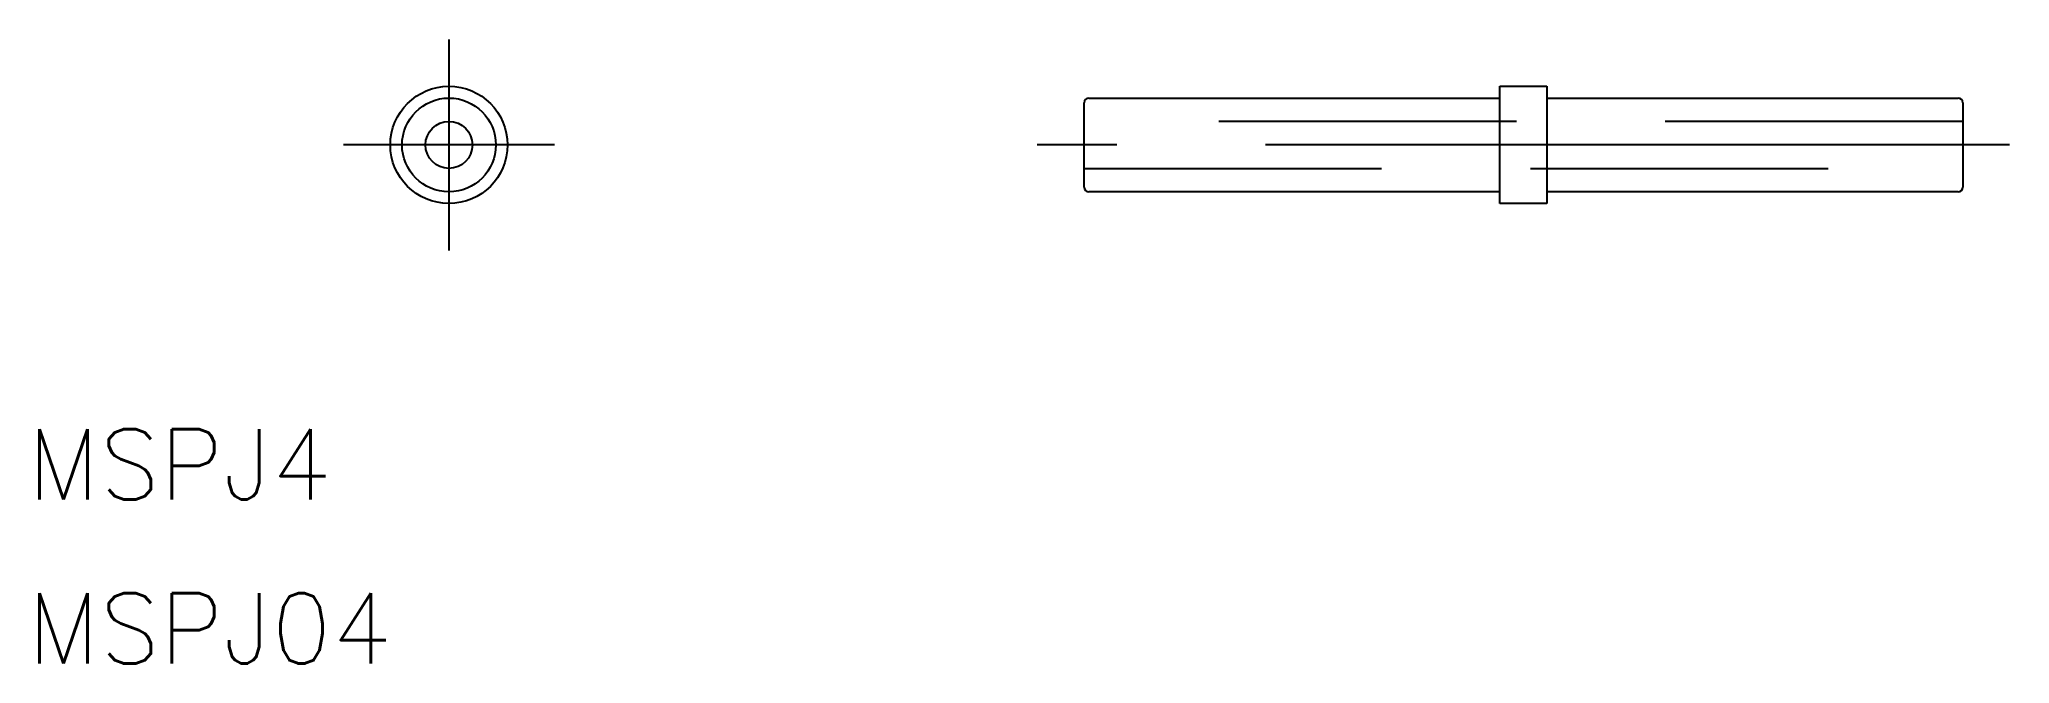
# Model space of a CAD drawing. Extents: x -17.5 to 66.6, y -22.1 to 4.5.
import ezdxf

# ---------------------------------------------------------------- set-up
doc = ezdxf.new("R2010")
doc.units = 0
doc.linetypes.add('CENTER', pattern=[50.8, 31.75, -6.35, 6.35, -6.35])
doc.linetypes.add('DASHED', pattern=[19.05, 12.7, -6.35])
doc.layers.get('0').update_dxf_attribs({"linetype": 'CONTINUOUS'})
doc.layers.add('CENTER', color=1, linetype='CENTER')
doc.styles.get("Standard").update_dxf_attribs({"font": 'txt.shx', "height": 3, "bigfont": 'bigfont.shx'})

msp = doc.modelspace()

# ---------------------------------------------------------------- linework, layer by layer
at = {"color": 7, "linetype": 'CONTINUOUS'}
for p, q in [((27.106, 1), (27.106, 1.8)), ((27.306, 2), (44.856, 2)), ((44.856, -2), (44.856, 2.5)), ((44.856, 2.5), (46.856, 2.5)), ((46.856, 2.5), (46.856, 2)), ((46.856, 2), (64.406, 2)), ((46.856, 2), (46.856, -2.5)), ((64.606, 1.8), (64.606, 1)), ((27.106, -1), (27.106, 1)), ((64.606, 1), (64.606, -1)), ((27.106, -1.8), (27.106, -1)), ((64.606, -1), (64.606, -1.8)), ((44.856, -2), (27.306, -2)), ((44.856, -2.5), (44.856, -2)), ((46.856, -2.5), (44.856, -2.5)), ((64.406, -2), (46.856, -2))]:
    msp.add_line(p, q, dxfattribs=at)
at = {"color": 3, "linetype": 'DASHED'}
for p, q in [((64.606, 1), (27.106, 1)), ((27.106, -1), (64.606, -1))]:
    msp.add_line(p, q, dxfattribs=at)
at = {"color": 7, "linetype": 'CONTINUOUS'}
for radius in [2.5, 2, 1]:
    msp.add_circle((0, 0), radius, dxfattribs=at)
for centre, start, end in [((27.306, 1.8), 90, 180), ((64.406, 1.8), 0, 90), ((27.306, -1.8), 180, 270), ((64.406, -1.8), 270, 0)]:
    msp.add_arc(centre, 0.2, start, end, dxfattribs=at)
at = {"layer": 'CENTER', "color": 1, "linetype": 'CENTER'}
for p, q in [((0, 4.5), (0, -4.5)), ((66.606, 0), (25.106, 0)), ((4.5, 0), (-4.5, 0))]:
    msp.add_line(p, q, dxfattribs=at)

# ---------------------------------------------------------------- texts
at = {"color": 7, "linetype": 'CONTINUOUS'}
for s, p in [('MSPJ4', (-17.992, -15.126)), ('MSPJ04', (-17.992, -22.126))]:
    msp.add_text(s, height=3, dxfattribs=at).set_placement(p)

doc.saveas('drawing.dxf')
